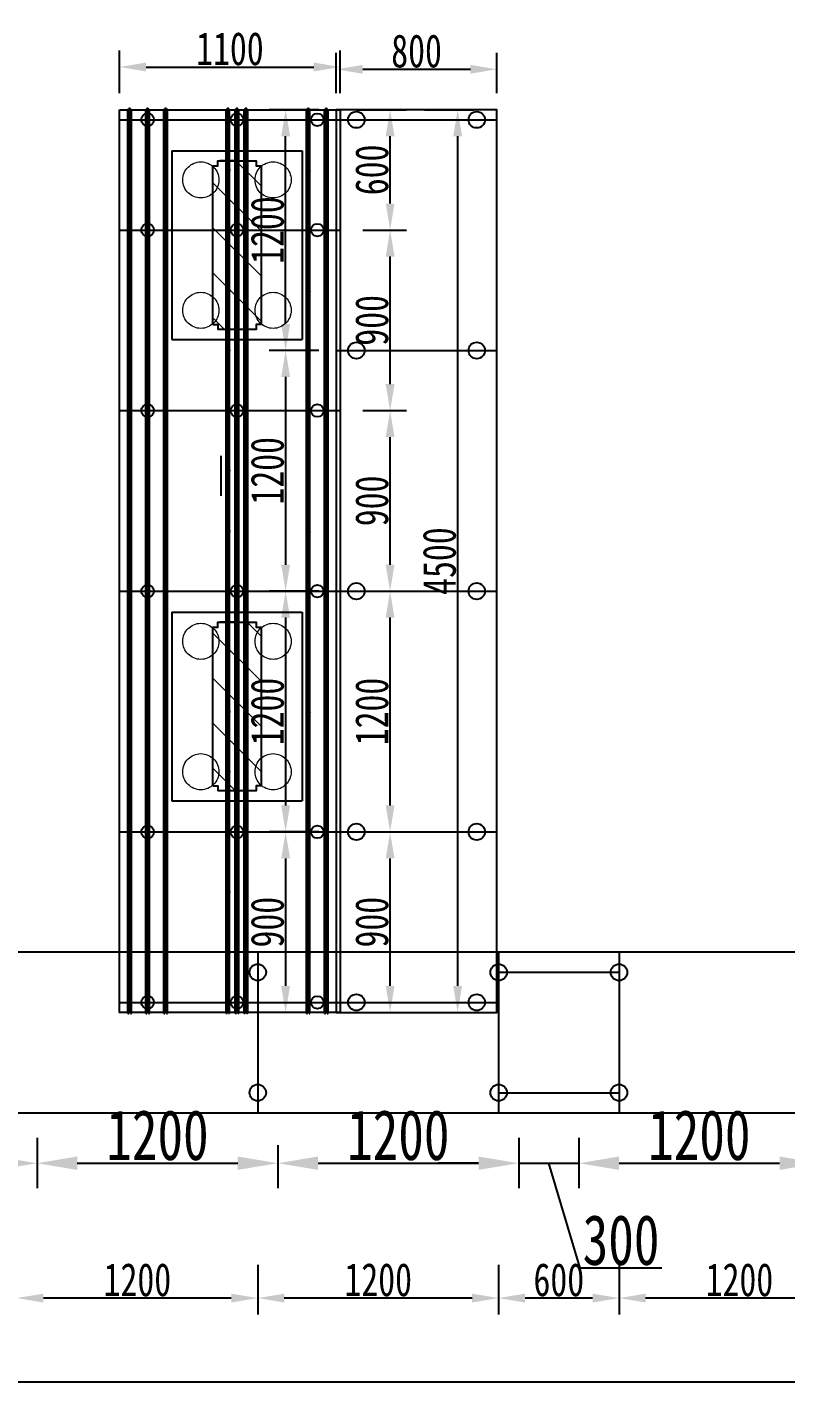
# Model space of a CAD drawing. Extents: x 0 to 558779, y 0 to 2762081.
# Drawn here: x 511007.5 to 511045.3, y 2757096.9 to 2757164.4 of the extents above; entities that cross this region are included whole.
import ezdxf

# ---------------------------------------------------------------- set-up
doc = ezdxf.new("R2010")
doc.units = 0
doc.header["$LTSCALE"] = 20
doc.header["$PDMODE"] = 34
doc.linetypes.add('CENTER', pattern=[2, 1.25, -0.25, 0.25, -0.25])
doc.linetypes.add('DASHED', pattern=[19.05, 12.7, -6.35])
for name, color, linetype, lineweight in [('Layer1', 1, 'Continuous', 15), ('Layer3', 6, 'CENTER', 9), ('构造细实', 5, 'Continuous', 15), ('细虚线', 2, 'DASHED', 15)]:
    doc.layers.add(name, color=color, linetype=linetype, lineweight=lineweight)
for name, color, linetype in [('QL-主线桥位平面', 190, 'Continuous'), ('粗实线', 1, 'Continuous'), ('细实线', 8, 'Continuous'), ('设计高-地面高-2022', 7, 'Continuous')]:
    doc.layers.add(name, color=color, linetype=linetype)
doc.styles.add('FS', font='仿宋_GB2312.ttf', dxfattribs={"width": 0.75})
doc.dimstyles.new('100', dxfattribs={"dimtxt": 2.5, "dimasz": 2, "dimexe": 1.25, "dimexo": 1.25, "dimgap": 0.125, "dimtad": 1, "dimdec": 0, "dimlfac": 100, "dimdsep": 46, "dimtxsty": 'FS', "dimcen": 0.001, "dimclrd": 7, "dimclre": 7, "dimclrt": 7, "dimadec": 4, "dimazin": 2, "dimtfac": 1, "dimtdec": 0, "dimtmove": 1, "dimatfit": 2, "dimfxlon": 1, "dimlwd": -1, "dimlwe": -1, "dimarcsym": 0})
doc.dimstyles.new('100-1.5', dxfattribs={"dimscale": 0.66, "dimtxt": 2.5, "dimasz": 2, "dimexe": 1.25, "dimexo": 1.25, "dimgap": 0.125, "dimtad": 1, "dimdec": 0, "dimlfac": 100, "dimdsep": 46, "dimtxsty": 'FS', "dimcen": 0.001, "dimclrd": 3, "dimclre": 3, "dimclrt": 7, "dimadec": 4, "dimazin": 2, "dimtfac": 1, "dimtdec": 0, "dimtmove": 1, "dimatfit": 2, "dimfxlon": 1, "dimlwd": -1, "dimlwe": -1, "dimarcsym": 0})

# ---------------------------------------------------------------- blocks, each defined once
blk = doc.blocks.new('*D1467')
at = {"color": 0}
for p, q in [((517928.657, 2758240.952), (517928.657, 2758238.477)), ((517940.657, 2758240.952), (517940.657, 2758238.477)), ((517939.337, 2758239.302), (517929.977, 2758239.302))]:
    blk.add_line(p, q, dxfattribs=at)
for points in [[(517929.977, 2758239.522), (517929.977, 2758239.082), (517928.657, 2758239.302)], [(517939.337, 2758239.082), (517939.337, 2758239.522), (517940.657, 2758239.302)]]:
    blk.add_solid(points, dxfattribs=at)
at = {"layer": 'DEFPOINTS', "color": 0}
for p in [(517928.657, 2758248.542), (517940.657, 2758248.542), (517928.657, 2758239.302)]:
    blk.add_point(p, dxfattribs=at)
at = {"color": 1, "insert": (517934.657, 2758240.21), "char_height": 1.65, "attachment_point": 5, "style": 'FS'}
blk.add_mtext('1200', dxfattribs=at)
blk = doc.blocks.new('*D1468')
at = {"color": 0}
for p, q in [((517922.657, 2758240.952), (517922.657, 2758238.477)), ((517928.657, 2758240.952), (517928.657, 2758238.477)), ((517927.337, 2758239.302), (517923.977, 2758239.302))]:
    blk.add_line(p, q, dxfattribs=at)
for points in [[(517923.977, 2758239.522), (517923.977, 2758239.082), (517922.657, 2758239.302)], [(517927.337, 2758239.082), (517927.337, 2758239.522), (517928.657, 2758239.302)]]:
    blk.add_solid(points, dxfattribs=at)
at = {"layer": 'DEFPOINTS', "color": 0}
for p in [(517922.657, 2758248.542), (517928.657, 2758248.542), (517922.657, 2758239.302)]:
    blk.add_point(p, dxfattribs=at)
at = {"color": 1, "insert": (517925.657, 2758240.21), "char_height": 1.65, "attachment_point": 5, "style": 'FS'}
blk.add_mtext('600', dxfattribs=at)
blk = doc.blocks.new('*D1469')
at = {"color": 0}
for p, q in [((517910.657, 2758240.952), (517910.657, 2758238.477)), ((517922.657, 2758240.952), (517922.657, 2758238.477)), ((517921.337, 2758239.302), (517911.977, 2758239.302))]:
    blk.add_line(p, q, dxfattribs=at)
for points in [[(517911.977, 2758239.522), (517911.977, 2758239.082), (517910.657, 2758239.302)], [(517921.337, 2758239.082), (517921.337, 2758239.522), (517922.657, 2758239.302)]]:
    blk.add_solid(points, dxfattribs=at)
at = {"layer": 'DEFPOINTS', "color": 0}
for p in [(517910.657, 2758248.542), (517922.657, 2758248.542), (517910.657, 2758239.302)]:
    blk.add_point(p, dxfattribs=at)
at = {"color": 1, "insert": (517916.657, 2758240.21), "char_height": 1.65, "attachment_point": 5, "style": 'FS'}
blk.add_mtext('1200', dxfattribs=at)
blk = doc.blocks.new('*D1470')
at = {"color": 0}
for p, q in [((517898.657, 2758240.952), (517898.657, 2758238.477)), ((517910.657, 2758240.952), (517910.657, 2758238.477)), ((517909.337, 2758239.302), (517899.977, 2758239.302))]:
    blk.add_line(p, q, dxfattribs=at)
for points in [[(517899.977, 2758239.522), (517899.977, 2758239.082), (517898.657, 2758239.302)], [(517909.337, 2758239.082), (517909.337, 2758239.522), (517910.657, 2758239.302)]]:
    blk.add_solid(points, dxfattribs=at)
at = {"layer": 'DEFPOINTS', "color": 0}
for p in [(517898.657, 2758248.542), (517910.657, 2758248.542), (517898.657, 2758239.302)]:
    blk.add_point(p, dxfattribs=at)
at = {"color": 1, "insert": (517904.657, 2758240.21), "char_height": 1.65, "attachment_point": 5, "style": 'FS'}
blk.add_mtext('1200', dxfattribs=at)
blk = doc.blocks.new('*D1502')
at = {"color": 0}
for p, q in [((517550.657, 2758236.773), (517550.657, 2758234.298)), ((518015.657, 2758236.773), (518015.657, 2758234.298)), ((517551.977, 2758235.123), (518014.337, 2758235.123))]:
    blk.add_line(p, q, dxfattribs=at)
for points in [[(517551.977, 2758235.343), (517551.977, 2758234.903), (517550.657, 2758235.123)], [(518014.337, 2758234.903), (518014.337, 2758235.343), (518015.657, 2758235.123)]]:
    blk.add_solid(points, dxfattribs=at)
at = {"layer": 'DEFPOINTS', "color": 0}
for p in [(517550.657, 2758248.542), (518015.657, 2758242.542), (518015.657, 2758235.123)]:
    blk.add_point(p, dxfattribs=at)
at = {"color": 1, "insert": (517783.157, 2758236.031), "char_height": 1.65, "attachment_point": 5, "style": 'FS'}
blk.add_mtext('46500', dxfattribs=at)
blk = doc.blocks.new('50')
at = {"layer": '构造细实'}
h = blk.add_hatch(dxfattribs=at)
h.set_pattern_fill('ANSI31', color=4, scale=50, style=0)
edge = h.paths.add_edge_path()
edge.add_line((-395, 120), (395, 120))
edge.add_line((395, 120), (395, 95))
edge.add_line((395, 95), (420, 95))
edge.add_line((420, 95), (420, -95))
edge.add_line((420, -95), (395, -95))
edge.add_line((395, -95), (395, -120))
edge.add_line((395, -120), (-395, -120))
edge.add_line((-395, -120), (-395, -95))
edge.add_line((-395, -95), (-420, -95))
edge.add_line((-420, -95), (-420, 0))
edge.add_line((-420, 0), (-420, 95))
at = {"layer": '粗实线'}
for p, q in [((-470, 325), (-470, -325)), ((470, 325), (-470, 325)), ((470, 325), (470, -325)), ((470, -325), (-470, -325))]:
    blk.add_line(p, q, dxfattribs=at)
at = {"layer": '粗实线', "color": 4}
blk.add_line((420, 0), (420, 85), dxfattribs=at)
for points in [[(-395, 120), (395, 120), (395, 95), (420, 95), (420, -95), (395, -95), (395, -120), (-395, -120), (-395, -95), (-420, -95), (-420, 0), (-420, 95)], [(-395, 120), (-395, 95), (-420, 95)]]:
    blk.add_lwpolyline(points, dxfattribs=at)
at = {"layer": '细虚线', "ltscale": 5}
for centre in [(-325, 180), (325, 180), (-325, -180), (325, -180)]:
    blk.add_circle(centre, 90, dxfattribs=at)
blk = doc.blocks.new('a')
at = {"layer": 'Layer3', "ltscale": 30}
for p, q in [((-1076.9, 2281), (-1076.9, 2305.3)), ((-776.9, 2285.2), (-776.9, 2301.1)), ((-1081.7, 2294.3), (-766.5, 2294.3))]:
    blk.add_line(p, q, dxfattribs=at)
at = {"layer": '细实线', "color": 5, "ltscale": 30}
for p, q in [((-1082.9, 2301.6), (-1082.7, 2301.8)), ((-1082.9, 2299), (-1082.9, 2301.6)), ((-1082.9, 2299), (-1082.7, 2298.8)), ((-1081.9, 2301.8), (-1082.7, 2301.8)), ((-1081.9, 2298.8), (-1082.7, 2298.8)), ((-1081.9, 2298.3), (-1081.9, 2303.1)), ((-1081.9, 2303.1), (-783.4, 2303.1)), ((-1081.9, 2298.3), (-783.4, 2298.3)), ((-1070.4, 2297.9), (-1070.4, 2298.3)), ((-1070.1, 2297.7), (-1068.6, 2297.7)), ((-1068.1, 2291.4), (-1068.1, 2297.2)), ((-1067.6, 2291.4), (-1067.6, 2297.2)), ((-1067.1, 2297.7), (-1065.6, 2297.7)), ((-1065.4, 2297.9), (-1065.4, 2298.3)), ((-929.4, 2297.9), (-929.4, 2298.3)), ((-929.1, 2297.7), (-927.6, 2297.7)), ((-927.1, 2291.4), (-927.1, 2297.2)), ((-926.6, 2291.4), (-926.6, 2297.2)), ((-926.1, 2297.7), (-924.6, 2297.7)), ((-924.4, 2297.9), (-924.4, 2298.3)), ((-797.9, 2296.8), (-797.9, 2298.3)), ((-797.9, 2296.8), (-788.6, 2296.8)), ((-788.4, 2297.9), (-788.4, 2298.3)), ((-788.1, 2297.7), (-786.6, 2297.7)), ((-786.1, 2291.4), (-786.1, 2297.2)), ((-785.6, 2291.4), (-785.6, 2297.2)), ((-785.1, 2297.7), (-783.6, 2297.7)), ((-783.4, 2298.3), (-783.4, 2303.1)), ((-783.4, 2298.3), (-771.5, 2298.3)), ((-783.4, 2297.9), (-783.4, 2298.3)), ((-783.4, 2297.7), (-771.7, 2297.7)), ((-771.5, 2297.4), (-771.7, 2297.7)), ((-770.9, 2297.7), (-771.5, 2298.3)), ((-771.5, 2291.1), (-771.5, 2297.4)), ((-770.9, 2290.9), (-770.9, 2297.7)), ((-1082.9, 2289.6), (-1082.7, 2289.8)), ((-1082.9, 2287), (-1082.9, 2289.6)), ((-1082.9, 2287), (-1082.7, 2286.8)), ((-1081.9, 2289.8), (-1082.7, 2289.8)), ((-1081.9, 2286.8), (-1082.7, 2286.8)), ((-1081.9, 2285.5), (-1081.9, 2290.3)), ((-1081.9, 2290.3), (-783.4, 2290.3)), ((-1081.9, 2285.5), (-783.4, 2285.5)), ((-1070.4, 2290.3), (-1070.4, 2290.6)), ((-1070.1, 2290.9), (-1068.6, 2290.9)), ((-1067.1, 2290.9), (-1065.6, 2290.9)), ((-1065.4, 2290.3), (-1065.4, 2290.6)), ((-929.4, 2290.3), (-929.4, 2290.6)), ((-929.1, 2290.9), (-927.6, 2290.9)), ((-926.1, 2290.9), (-924.6, 2290.9)), ((-924.4, 2290.3), (-924.4, 2290.6)), ((-797.9, 2291.8), (-788.6, 2291.8)), ((-797.9, 2290.3), (-797.9, 2291.8)), ((-788.4, 2290.3), (-788.4, 2290.6)), ((-788.1, 2290.9), (-786.6, 2290.9)), ((-785.1, 2290.9), (-783.6, 2290.9)), ((-783.4, 2290.9), (-771.7, 2290.9)), ((-783.4, 2290.3), (-783.4, 2290.6)), ((-783.4, 2290.3), (-771.5, 2290.3)), ((-783.4, 2285.5), (-783.4, 2290.3)), ((-771.5, 2291.1), (-771.7, 2290.9)), ((-770.9, 2290.9), (-771.5, 2290.3))]:
    blk.add_line(p, q, dxfattribs=at)
for centre, radius, start, end in [((-1070.1, 2297.9), 0.25, 180, 270), ((-1068.6, 2297.2), 0.5, 0, 90), ((-1067.1, 2297.2), 0.5, 90, 180), ((-1065.6, 2297.9), 0.25, 270, 0), ((-929.1, 2297.9), 0.25, 180, 270), ((-927.6, 2297.2), 0.5, 0, 90), ((-926.1, 2297.2), 0.5, 90, 180), ((-924.6, 2297.9), 0.25, 270, 0), ((-788.6, 2294.3), 2.5, 270, 90), ((-788.1, 2297.9), 0.25, 180, 270), ((-786.6, 2297.2), 0.5, 0, 90), ((-785.1, 2297.2), 0.5, 90, 180), ((-783.6, 2297.9), 0.25, 270, 0), ((-1070.1, 2290.6), 0.25, 90, 180), ((-1068.6, 2291.4), 0.5, 270, 0), ((-1067.1, 2291.4), 0.5, 180, 270), ((-1065.6, 2290.6), 0.25, 0, 90), ((-929.1, 2290.6), 0.25, 90, 180), ((-927.6, 2291.4), 0.5, 270, 0), ((-926.1, 2291.4), 0.5, 180, 270), ((-924.6, 2290.6), 0.25, 0, 90), ((-788.1, 2290.6), 0.25, 90, 180), ((-786.6, 2291.4), 0.5, 270, 0), ((-785.1, 2291.4), 0.5, 180, 270), ((-783.6, 2290.6), 0.25, 0, 90)]:
    blk.add_arc(centre, radius, start, end, dxfattribs=at)
blk = doc.blocks.new('*U1388')
at = {"layer": 'Layer1', "ltscale": 30, "xscale": 0.009999999776482596, "yscale": 0.009999999776482596, "zscale": 0.009999999776482596, "rotation": 89.9999983127665}
blk.add_blockref('a', (22.931, 9.247), dxfattribs=at)
blk = doc.blocks.new('*U1387')
at = {"color": 0, "linetype": 'ByBlock', "lineweight": -2, "transparency": 16777216}
for p in [(0, 42), (0, 39), (0, 36), (0, 33), (0, 30), (0, 27), (0, 24), (0, 21), (0, 18), (0, 15), (0, 12), (0, 9), (0, 6), (0, 3), (0, 0)]:
    blk.add_blockref('*U1388', p, dxfattribs=at)
blk = doc.blocks.new('*U1386')
at = {"color": 1}
blk.add_blockref('*U1387', (0, -19.5), dxfattribs=at)
blk = doc.blocks.new('*U1385')
at = {"color": 0, "linetype": 'ByBlock', "lineweight": -2, "transparency": 16777216}
for p in [(0, 0), (0.45, 0), (0.9, 0)]:
    blk.add_blockref('*U1386', p, dxfattribs=at)
blk = doc.blocks.new('*D1389')
at = {"color": 0}
for p, q in [((520145.961, 2757270.631), (520145.961, 2757272.76)), ((520156.961, 2757270.631), (520156.961, 2757272.76)), ((520147.281, 2757271.935), (520155.641, 2757271.935))]:
    blk.add_line(p, q, dxfattribs=at)
for points in [[(520147.281, 2757272.155), (520147.281, 2757271.715), (520145.961, 2757271.935)], [(520155.641, 2757271.715), (520155.641, 2757272.155), (520156.961, 2757271.935)]]:
    blk.add_solid(points, dxfattribs=at)
at = {"layer": 'DEFPOINTS', "color": 0}
for p in [(520156.961, 2757271.935), (520145.961, 2757269.806), (520156.961, 2757269.806)]:
    blk.add_point(p, dxfattribs=at)
at = {"color": 1, "insert": (520151.461, 2757272.842), "char_height": 1.65, "attachment_point": 5, "style": 'FS'}
blk.add_mtext('1100', dxfattribs=at)
blk = doc.blocks.new('*D1390')
at = {"color": 0}
for p, q in [((520157.793, 2757233.806), (520160.268, 2757233.806)), ((520159.443, 2757226.126), (520159.443, 2757232.486)), ((520157.793, 2757224.806), (520160.268, 2757224.806))]:
    blk.add_line(p, q, dxfattribs=at)
for points in [[(520159.663, 2757232.486), (520159.223, 2757232.486), (520159.443, 2757233.806)], [(520159.223, 2757226.126), (520159.663, 2757226.126), (520159.443, 2757224.806)]]:
    blk.add_solid(points, dxfattribs=at)
at = {"layer": 'DEFPOINTS', "color": 0}
for p in [(520155.761, 2757233.806), (520159.443, 2757233.806), (520156.961, 2757224.806)]:
    blk.add_point(p, dxfattribs=at)
at = {"color": 1, "insert": (520158.536, 2757229.306), "char_height": 1.65, "attachment_point": 5, "rotation": 90, "style": 'FS'}
blk.add_mtext('900', dxfattribs=at)
blk = doc.blocks.new('*D1391')
at = {"color": 0}
for p, q in [((520157.793, 2757245.806), (520160.268, 2757245.806)), ((520159.443, 2757235.126), (520159.443, 2757244.486)), ((520157.793, 2757233.806), (520160.268, 2757233.806))]:
    blk.add_line(p, q, dxfattribs=at)
for points in [[(520159.663, 2757244.486), (520159.223, 2757244.486), (520159.443, 2757245.806)], [(520159.223, 2757235.126), (520159.663, 2757235.126), (520159.443, 2757233.806)]]:
    blk.add_solid(points, dxfattribs=at)
at = {"layer": 'DEFPOINTS', "color": 0}
for p in [(520156.061, 2757245.806), (520159.443, 2757245.806), (520155.761, 2757233.806)]:
    blk.add_point(p, dxfattribs=at)
at = {"color": 1, "insert": (520158.536, 2757239.806), "char_height": 1.65, "attachment_point": 5, "rotation": 90, "style": 'FS'}
blk.add_mtext('1200', dxfattribs=at)
blk = doc.blocks.new('*D1392')
at = {"color": 0}
for p, q in [((520158.086, 2757254.806), (520160.268, 2757254.806)), ((520159.443, 2757247.126), (520159.443, 2757253.486)), ((520157.793, 2757245.806), (520160.268, 2757245.806))]:
    blk.add_line(p, q, dxfattribs=at)
for points in [[(520159.663, 2757253.486), (520159.223, 2757253.486), (520159.443, 2757254.806)], [(520159.223, 2757247.126), (520159.663, 2757247.126), (520159.443, 2757245.806)]]:
    blk.add_solid(points, dxfattribs=at)
at = {"layer": 'DEFPOINTS', "color": 0}
for p in [(520157.261, 2757254.806), (520159.443, 2757254.806), (520156.061, 2757245.806)]:
    blk.add_point(p, dxfattribs=at)
at = {"color": 1, "insert": (520158.536, 2757250.306), "char_height": 1.65, "attachment_point": 5, "rotation": 90, "style": 'FS'}
blk.add_mtext('900', dxfattribs=at)
blk = doc.blocks.new('*D1393')
at = {"color": 0}
for p, q in [((520158.086, 2757263.806), (520160.268, 2757263.806)), ((520159.443, 2757256.126), (520159.443, 2757262.486)), ((520158.086, 2757254.806), (520160.268, 2757254.806))]:
    blk.add_line(p, q, dxfattribs=at)
for points in [[(520159.663, 2757262.486), (520159.223, 2757262.486), (520159.443, 2757263.806)], [(520159.223, 2757256.126), (520159.663, 2757256.126), (520159.443, 2757254.806)]]:
    blk.add_solid(points, dxfattribs=at)
at = {"layer": 'DEFPOINTS', "color": 0}
for p in [(520157.261, 2757263.806), (520159.443, 2757263.806), (520157.261, 2757254.806)]:
    blk.add_point(p, dxfattribs=at)
at = {"color": 1, "insert": (520158.536, 2757259.306), "char_height": 1.65, "attachment_point": 5, "rotation": 90, "style": 'FS'}
blk.add_mtext('900', dxfattribs=at)
blk = doc.blocks.new('*D1394')
at = {"color": 0}
for p, q in [((520157.793, 2757269.806), (520160.268, 2757269.806)), ((520159.443, 2757265.126), (520159.443, 2757268.486)), ((520158.086, 2757263.806), (520160.268, 2757263.806))]:
    blk.add_line(p, q, dxfattribs=at)
for points in [[(520159.663, 2757268.486), (520159.223, 2757268.486), (520159.443, 2757269.806)], [(520159.223, 2757265.126), (520159.663, 2757265.126), (520159.443, 2757263.806)]]:
    blk.add_solid(points, dxfattribs=at)
at = {"layer": 'DEFPOINTS', "color": 0}
for p in [(520156.061, 2757269.806), (520159.443, 2757269.806), (520157.261, 2757263.806)]:
    blk.add_point(p, dxfattribs=at)
at = {"color": 1, "insert": (520158.536, 2757266.806), "char_height": 1.65, "attachment_point": 5, "rotation": 90, "style": 'FS'}
blk.add_mtext('600', dxfattribs=at)
blk = doc.blocks.new('*D1395')
at = {"color": 0}
for p, q in [((520161.159, 2757269.806), (520163.634, 2757269.806)), ((520162.809, 2757268.486), (520162.809, 2757226.126)), ((520161.159, 2757224.806), (520163.634, 2757224.806))]:
    blk.add_line(p, q, dxfattribs=at)
for points in [[(520163.029, 2757268.486), (520162.589, 2757268.486), (520162.809, 2757269.806)], [(520162.589, 2757226.126), (520163.029, 2757226.126), (520162.809, 2757224.806)]]:
    blk.add_solid(points, dxfattribs=at)
at = {"layer": 'DEFPOINTS', "color": 0}
for p in [(520156.961, 2757269.806), (520156.961, 2757224.806), (520162.809, 2757224.806)]:
    blk.add_point(p, dxfattribs=at)
at = {"color": 1, "insert": (520161.902, 2757247.306), "char_height": 1.65, "attachment_point": 5, "rotation": 90, "style": 'FS'}
blk.add_mtext('4500', dxfattribs=at)
blk = doc.blocks.new('*U1399')
at = {"layer": 'Layer1', "ltscale": 30, "xscale": 0.009999999776482596, "yscale": 0.009999999776482596, "zscale": 0.009999999776482596, "rotation": 89.9999983127665}
blk.add_blockref('a', (22.931, 9.247), dxfattribs=at)
blk = doc.blocks.new('*U1398')
at = {"color": 0, "linetype": 'ByBlock', "lineweight": -2, "transparency": 16777216}
for p in [(0, 42), (0, 39), (0, 36), (0, 33), (0, 30), (0, 27), (0, 24), (0, 21), (0, 18), (0, 15), (0, 12), (0, 9), (0, 6), (0, 3), (0, 0)]:
    blk.add_blockref('*U1399', p, dxfattribs=at)
blk = doc.blocks.new('*U1397')
at = {"color": 1}
blk.add_blockref('*U1398', (0, -19.5), dxfattribs=at)
blk = doc.blocks.new('*U1396')
at = {"color": 0, "linetype": 'ByBlock', "lineweight": -2, "transparency": 16777216}
for p in [(0, 0), (0.9, 0)]:
    blk.add_blockref('*U1397', p, dxfattribs=at)
blk = doc.blocks.new('*U1403')
at = {"layer": 'Layer1', "ltscale": 30, "xscale": 0.009999999776482596, "yscale": 0.009999999776482596, "zscale": 0.009999999776482596, "rotation": 89.9999983127665}
blk.add_blockref('a', (22.931, 9.247), dxfattribs=at)
blk = doc.blocks.new('*U1402')
at = {"color": 0, "linetype": 'ByBlock', "lineweight": -2, "transparency": 16777216}
for p in [(0, 42), (0, 39), (0, 36), (0, 33), (0, 30), (0, 27), (0, 24), (0, 21), (0, 18), (0, 15), (0, 12), (0, 9), (0, 6), (0, 3), (0, 0)]:
    blk.add_blockref('*U1403', p, dxfattribs=at)
blk = doc.blocks.new('*U1401')
at = {"color": 1}
blk.add_blockref('*U1402', (0, -19.5), dxfattribs=at)
blk = doc.blocks.new('*U1400')
at = {"color": 0, "linetype": 'ByBlock', "lineweight": -2, "transparency": 16777216}
for p in [(0, 0), (0.9, 0), (1.8, 0)]:
    blk.add_blockref('*U1401', p, dxfattribs=at)
blk = doc.blocks.new('*D1367')
at = {"color": 0}
for p, q in [((518412.612, 2757772.84), (518412.612, 2757774.854)), ((518420.612, 2757772.84), (518420.612, 2757774.854)), ((518413.932, 2757774.029), (518419.292, 2757774.029))]:
    blk.add_line(p, q, dxfattribs=at)
for points in [[(518413.932, 2757774.249), (518413.932, 2757773.809), (518412.612, 2757774.029)], [(518419.292, 2757773.809), (518419.292, 2757774.249), (518420.612, 2757774.029)]]:
    blk.add_solid(points, dxfattribs=at)
at = {"layer": 'DEFPOINTS', "color": 0}
for p in [(518420.612, 2757774.029), (518412.612, 2757772.015), (518420.612, 2757772.015)]:
    blk.add_point(p, dxfattribs=at)
at = {"color": 1, "insert": (518416.612, 2757774.937), "char_height": 1.65, "attachment_point": 5, "style": 'FS'}
blk.add_mtext('800', dxfattribs=at)
blk = doc.blocks.new('*D1368')
at = {"color": 0}
for p, q in [((518411.738, 2757772.015), (518409.263, 2757772.015)), ((518410.088, 2757761.335), (518410.088, 2757770.695)), ((518411.738, 2757760.015), (518409.263, 2757760.015))]:
    blk.add_line(p, q, dxfattribs=at)
for points in [[(518410.308, 2757770.695), (518409.868, 2757770.695), (518410.088, 2757772.015)], [(518409.868, 2757761.335), (518410.308, 2757761.335), (518410.088, 2757760.015)]]:
    blk.add_solid(points, dxfattribs=at)
at = {"layer": 'DEFPOINTS', "color": 0}
for p in [(518410.088, 2757772.015), (518412.612, 2757772.015), (518412.612, 2757760.015)]:
    blk.add_point(p, dxfattribs=at)
at = {"color": 1, "insert": (518409.181, 2757766.015), "char_height": 1.65, "attachment_point": 5, "rotation": 90, "style": 'FS'}
blk.add_mtext('1200', dxfattribs=at)
blk = doc.blocks.new('*D1369')
at = {"color": 0}
for p, q in [((518411.738, 2757760.015), (518409.263, 2757760.015)), ((518410.088, 2757758.695), (518410.088, 2757749.335)), ((518411.738, 2757748.015), (518409.263, 2757748.015))]:
    blk.add_line(p, q, dxfattribs=at)
for points in [[(518410.308, 2757758.695), (518409.868, 2757758.695), (518410.088, 2757760.015)], [(518409.868, 2757749.335), (518410.308, 2757749.335), (518410.088, 2757748.015)]]:
    blk.add_solid(points, dxfattribs=at)
at = {"layer": 'DEFPOINTS', "color": 0}
for p in [(518412.612, 2757760.015), (518410.088, 2757748.015), (518412.612, 2757748.015)]:
    blk.add_point(p, dxfattribs=at)
at = {"color": 1, "insert": (518409.181, 2757754.015), "char_height": 1.65, "attachment_point": 5, "rotation": 90, "style": 'FS'}
blk.add_mtext('1200', dxfattribs=at)
blk = doc.blocks.new('*D1370')
at = {"color": 0}
for p, q in [((518411.738, 2757736.015), (518409.263, 2757736.015)), ((518410.088, 2757734.695), (518410.088, 2757728.335)), ((518411.738, 2757727.015), (518409.263, 2757727.015))]:
    blk.add_line(p, q, dxfattribs=at)
for points in [[(518410.308, 2757734.695), (518409.868, 2757734.695), (518410.088, 2757736.015)], [(518409.868, 2757728.335), (518410.308, 2757728.335), (518410.088, 2757727.015)]]:
    blk.add_solid(points, dxfattribs=at)
at = {"layer": 'DEFPOINTS', "color": 0}
for p in [(518412.612, 2757736.015), (518410.088, 2757727.015), (518412.612, 2757727.015)]:
    blk.add_point(p, dxfattribs=at)
at = {"color": 1, "insert": (518409.181, 2757731.515), "char_height": 1.65, "attachment_point": 5, "rotation": 90, "style": 'FS'}
blk.add_mtext('900', dxfattribs=at)
blk = doc.blocks.new('*D1371')
at = {"color": 0}
for p, q in [((518411.738, 2757748.015), (518409.263, 2757748.015)), ((518410.088, 2757746.695), (518410.088, 2757737.335)), ((518411.738, 2757736.015), (518409.263, 2757736.015))]:
    blk.add_line(p, q, dxfattribs=at)
for points in [[(518410.308, 2757746.695), (518409.868, 2757746.695), (518410.088, 2757748.015)], [(518409.868, 2757737.335), (518410.308, 2757737.335), (518410.088, 2757736.015)]]:
    blk.add_solid(points, dxfattribs=at)
at = {"layer": 'DEFPOINTS', "color": 0}
for p in [(518412.612, 2757748.015), (518410.088, 2757736.015), (518412.612, 2757736.015)]:
    blk.add_point(p, dxfattribs=at)
at = {"color": 1, "insert": (518409.181, 2757742.015), "char_height": 1.65, "attachment_point": 5, "rotation": 90, "style": 'FS'}
blk.add_mtext('1200', dxfattribs=at)
blk = doc.blocks.new('*D487')
at = {"color": 7, "transparency": 16777216}
for p, q in [((510995.879, 2757109.039), (510995.879, 2757106.522)), ((510997.879, 2757107.772), (511005.979, 2757107.772))]:
    blk.add_line(p, q, dxfattribs=at)
at = {"color": 7, "linetype": 'ByBlock', "transparency": 16777216}
blk.add_line((511007.979, 2757109.039), (511007.979, 2757106.522), dxfattribs=at)
at = {"color": 7, "transparency": 16777216}
for points in [[(510997.879, 2757108.106), (510997.879, 2757107.439), (510995.879, 2757107.772)], [(511005.979, 2757107.439), (511005.979, 2757108.106), (511007.979, 2757107.772)]]:
    blk.add_solid(points, dxfattribs=at)
at = {"layer": 'DEFPOINTS', "color": 0, "transparency": 16777216}
for p in [(510995.879, 2757110.289), (511007.979, 2757110.289), (511007.979, 2757107.772)]:
    blk.add_point(p, dxfattribs=at)
at = {"color": 7, "transparency": 16777216, "insert": (511001.929, 2757109.161), "char_height": 2.5, "attachment_point": 5, "style": 'FS'}
blk.add_mtext('1210', dxfattribs=at)
blk = doc.blocks.new('*D488')
at = {"color": 7, "transparency": 16777216}
for p, q in [((511007.979, 2757109.039), (511007.979, 2757106.522)), ((511009.979, 2757107.772), (511017.979, 2757107.772))]:
    blk.add_line(p, q, dxfattribs=at)
at = {"color": 7, "linetype": 'ByBlock', "transparency": 16777216}
blk.add_line((511019.979, 2757108.68), (511019.979, 2757106.522), dxfattribs=at)
at = {"color": 7, "transparency": 16777216}
for points in [[(511009.979, 2757108.106), (511009.979, 2757107.439), (511007.979, 2757107.772)], [(511017.979, 2757107.439), (511017.979, 2757108.106), (511019.979, 2757107.772)]]:
    blk.add_solid(points, dxfattribs=at)
at = {"layer": 'DEFPOINTS', "color": 0, "transparency": 16777216}
for p in [(511007.979, 2757110.289), (511019.979, 2757109.93), (511019.979, 2757107.772)]:
    blk.add_point(p, dxfattribs=at)
at = {"color": 7, "transparency": 16777216, "insert": (511013.979, 2757109.161), "char_height": 2.5, "attachment_point": 5, "style": 'FS'}
blk.add_mtext('1200', dxfattribs=at)
blk = doc.blocks.new('*D489')
at = {"color": 7, "transparency": 16777216}
for p, q in [((511019.979, 2757108.68), (511019.979, 2757106.522)), ((511021.979, 2757107.772), (511029.979, 2757107.772))]:
    blk.add_line(p, q, dxfattribs=at)
at = {"color": 7, "linetype": 'ByBlock', "transparency": 16777216}
blk.add_line((511031.979, 2757109.039), (511031.979, 2757106.522), dxfattribs=at)
at = {"color": 7, "transparency": 16777216}
for points in [[(511021.979, 2757108.106), (511021.979, 2757107.439), (511019.979, 2757107.772)], [(511029.979, 2757107.439), (511029.979, 2757108.106), (511031.979, 2757107.772)]]:
    blk.add_solid(points, dxfattribs=at)
at = {"layer": 'DEFPOINTS', "color": 0, "transparency": 16777216}
for p in [(511019.979, 2757109.93), (511031.979, 2757110.289), (511031.979, 2757107.772)]:
    blk.add_point(p, dxfattribs=at)
at = {"color": 7, "transparency": 16777216, "insert": (511025.979, 2757109.161), "char_height": 2.5, "attachment_point": 5, "style": 'FS'}
blk.add_mtext('1200', dxfattribs=at)
blk = doc.blocks.new('*D490')
at = {"color": 7, "transparency": 16777216}
for p, q in [((511031.979, 2757109.039), (511031.979, 2757106.522)), ((511029.979, 2757107.772), (511027.979, 2757107.772)), ((511031.979, 2757107.772), (511034.979, 2757107.772)), ((511035.048, 2757102.542), (511033.479, 2757107.772)), ((511036.979, 2757107.772), (511038.979, 2757107.772)), ((511039.112, 2757102.542), (511035.048, 2757102.542))]:
    blk.add_line(p, q, dxfattribs=at)
at = {"color": 7, "linetype": 'ByBlock', "transparency": 16777216}
blk.add_line((511034.979, 2757109.039), (511034.979, 2757106.522), dxfattribs=at)
at = {"color": 7, "transparency": 16777216}
for points in [[(511029.979, 2757107.439), (511029.979, 2757108.106), (511031.979, 2757107.772)], [(511036.979, 2757108.106), (511036.979, 2757107.439), (511034.979, 2757107.772)]]:
    blk.add_solid(points, dxfattribs=at)
at = {"layer": 'DEFPOINTS', "color": 0, "transparency": 16777216}
for p in [(511031.979, 2757110.289), (511034.979, 2757110.289), (511034.979, 2757107.772)]:
    blk.add_point(p, dxfattribs=at)
at = {"color": 7, "transparency": 16777216, "insert": (511037.08, 2757103.931), "char_height": 2.5, "attachment_point": 5, "style": 'FS'}
blk.add_mtext('300', dxfattribs=at)
blk = doc.blocks.new('*D491')
at = {"color": 7, "transparency": 16777216}
for p, q in [((511034.979, 2757109.039), (511034.979, 2757106.522)), ((511036.979, 2757107.772), (511044.979, 2757107.772))]:
    blk.add_line(p, q, dxfattribs=at)
at = {"color": 7, "linetype": 'ByBlock', "transparency": 16777216}
blk.add_line((511046.979, 2757109.039), (511046.979, 2757106.522), dxfattribs=at)
at = {"color": 7, "transparency": 16777216}
for points in [[(511036.979, 2757108.106), (511036.979, 2757107.439), (511034.979, 2757107.772)], [(511044.979, 2757107.439), (511044.979, 2757108.106), (511046.979, 2757107.772)]]:
    blk.add_solid(points, dxfattribs=at)
at = {"layer": 'DEFPOINTS', "color": 0, "transparency": 16777216}
for p in [(511034.979, 2757110.289), (511046.979, 2757110.289), (511046.979, 2757107.772)]:
    blk.add_point(p, dxfattribs=at)
at = {"color": 7, "transparency": 16777216, "insert": (511040.979, 2757109.161), "char_height": 2.5, "attachment_point": 5, "style": 'FS'}
blk.add_mtext('1200', dxfattribs=at)
blk = doc.blocks.new('西引桥+主桥栈桥')
at = {"color": 7}
for p, q in [((518045.657, 2758256.542), (517549.557, 2758256.542)), ((517549.557, 2758248.542), (518015.657, 2758248.542))]:
    blk.add_line(p, q, dxfattribs=at)
at = {"color": 1}
for p, q in [((517910.657, 2758256.542), (517910.657, 2758248.542)), ((517922.657, 2758256.542), (517922.657, 2758248.542)), ((517928.657, 2758256.542), (517928.657, 2758248.542)), ((517922.657, 2758255.542), (517928.657, 2758255.542)), ((517922.657, 2758249.542), (517928.657, 2758249.542))]:
    blk.add_line(p, q, dxfattribs=at)
at = {"color": 5}
for centre in [(517910.657, 2758255.542), (517922.657, 2758255.542), (517928.657, 2758255.542), (517910.657, 2758249.542), (517922.657, 2758249.542), (517928.657, 2758249.542)]:
    blk.add_circle(centre, 0.41, dxfattribs=at)
for base, p1, p2, picture, middle in [((518015.657, 2758235.123), (517550.657, 2758248.542), (518015.657, 2758242.542), '*D1502', (517783.157, 2758236.031)), ((517898.657, 2758239.302), (517910.657, 2758248.542), (517898.657, 2758248.542), '*D1470', (517904.657, 2758240.21)), ((517910.657, 2758239.302), (517922.657, 2758248.542), (517910.657, 2758248.542), '*D1469', (517916.657, 2758240.21)), ((517922.657, 2758239.302), (517928.657, 2758248.542), (517922.657, 2758248.542), '*D1468', (517925.657, 2758240.21)), ((517928.657, 2758239.302), (517940.657, 2758248.542), (517928.657, 2758248.542), '*D1467', (517934.657, 2758240.21))]:
    dim = blk.add_linear_dim(base=base, p1=p1, p2=p2, dimstyle='100-1.5', override={"dimclrd": 0, "dimclre": 0, "dimclrt": 1})
    dim.commit()
    dim.dimension.update_dxf_attribs({"geometry": picture, "text_midpoint": middle})
blk = doc.blocks.new('西引桥平台')
at = {"color": 1}
for p, q in [((520145.961, 2757269.306), (520156.961, 2757269.306)), ((520145.961, 2757263.806), (520156.961, 2757263.806)), ((520145.961, 2757254.806), (520156.961, 2757254.806)), ((520145.961, 2757245.806), (520156.961, 2757245.806)), ((520145.961, 2757233.806), (520156.961, 2757233.806)), ((520145.961, 2757225.306), (520156.961, 2757225.306))]:
    blk.add_line(p, q, dxfattribs=at)
at = {"color": 7}
blk.add_lwpolyline([(520145.961, 2757269.806), (520156.961, 2757269.806), (520156.961, 2757224.806), (520145.961, 2757224.806), (520145.961, 2757269.806)], dxfattribs=at)
at = {"color": 5}
for centre in [(520147.361, 2757269.306), (520151.811, 2757269.306), (520155.811, 2757269.306), (520147.361, 2757263.806), (520151.811, 2757263.806), (520155.811, 2757263.806), (520147.361, 2757254.806), (520151.811, 2757254.806), (520155.811, 2757254.806), (520147.361, 2757245.806), (520151.811, 2757245.806), (520155.811, 2757245.806), (520147.361, 2757233.806), (520151.811, 2757233.806), (520155.811, 2757233.806), (520147.361, 2757225.306), (520151.811, 2757225.306), (520155.811, 2757225.306)]:
    blk.add_circle(centre, 0.315, dxfattribs=at)
at = {"color": 7, "xscale": -1, "rotation": 359.9999983140211}
for name, p in [('*U1400', (520148.25, 2757245.828)), ('*U1396', (520156.25, 2757245.828))]:
    blk.add_blockref(name, p, dxfattribs=at)
at = {"color": 7, "rotation": 1.6859789955e-06}
blk.add_blockref('*U1385', (520151.372, 2757245.828), dxfattribs=at)
at = {"layer": 'QL-主线桥位平面', "xscale": 0.0100000000000035, "yscale": 0.0100000000000035, "zscale": 0.0100000000000035}
for p, rotation in [((520151.811, 2757263.056), 90.0000000008249), ((520151.811, 2757263.056), 90.0000000008249), ((520151.811, 2757240.056), 90.00000000095383), ((520151.811, 2757240.056), 90.0000000008249), ((520151.811, 2757240.056), 90.00000000095383), ((520151.811, 2757240.056), 90.0000000008249)]:
    blk.add_blockref('50', p, dxfattribs=dict(at, rotation=rotation))
dim = blk.add_linear_dim(base=(520156.961, 2757271.935), p1=(520145.961, 2757269.806), p2=(520156.961, 2757269.806), dimstyle='100-1.5', override={"dimclrd": 0, "dimclre": 0, "dimclrt": 1})
dim.commit()
dim.dimension.update_dxf_attribs({"geometry": '*D1389', "text_midpoint": (520151.461, 2757272.842)})
for base, p1, p2, picture, middle in [((520159.443, 2757269.806), (520157.261, 2757263.806), (520156.061, 2757269.806), '*D1394', (520158.536, 2757266.806)), ((520162.809, 2757224.806), (520156.961, 2757269.806), (520156.961, 2757224.806), '*D1395', (520161.902, 2757247.306)), ((520159.443, 2757263.806), (520157.261, 2757254.806), (520157.261, 2757263.806), '*D1393', (520158.536, 2757259.306)), ((520159.443, 2757254.806), (520156.061, 2757245.806), (520157.261, 2757254.806), '*D1392', (520158.536, 2757250.306)), ((520159.443, 2757245.806), (520155.761, 2757233.806), (520156.061, 2757245.806), '*D1391', (520158.536, 2757239.806)), ((520159.443, 2757233.806), (520156.961, 2757224.806), (520155.761, 2757233.806), '*D1390', (520158.536, 2757229.306))]:
    dim = blk.add_linear_dim(base=base, p1=p1, p2=p2, angle=90, dimstyle='100-1.5', override={"dimclrd": 0, "dimclre": 0, "dimclrt": 1})
    dim.commit()
    dim.dimension.update_dxf_attribs({"geometry": picture, "text_midpoint": middle})
blk = doc.blocks.new('西引桥支栈桥')
at = {"color": 1}
for p, q in [((518412.612, 2757771.515), (518420.612, 2757771.515)), ((518412.612, 2757760.015), (518420.612, 2757760.015)), ((518412.612, 2757748.015), (518420.612, 2757748.015)), ((518412.612, 2757736.015), (518420.612, 2757736.015)), ((518412.612, 2757727.515), (518420.612, 2757727.515))]:
    blk.add_line(p, q, dxfattribs=at)
at = {"color": 7}
blk.add_lwpolyline([(518412.612, 2757772.015), (518412.612, 2757727.015), (518420.612, 2757727.015), (518420.612, 2757772.015), (518412.612, 2757772.015)], dxfattribs=at)
at = {"color": 5}
for centre in [(518413.612, 2757771.515), (518419.612, 2757771.515), (518413.612, 2757760.015), (518419.612, 2757760.015), (518413.612, 2757748.015), (518419.612, 2757748.015), (518413.612, 2757736.015), (518419.612, 2757736.015), (518413.612, 2757727.515), (518419.612, 2757727.515)]:
    blk.add_circle(centre, 0.41, dxfattribs=at)
at = {"color": 0}
dim = blk.add_linear_dim(base=(518420.612, 2757774.029), p1=(518412.612, 2757772.015), p2=(518420.612, 2757772.015), dimstyle='100-1.5', override={"dimclrd": 0, "dimclre": 0, "dimclrt": 1}, dxfattribs=at)
dim.commit()
dim.dimension.update_dxf_attribs({"geometry": '*D1367', "text_midpoint": (518416.612, 2757774.937)})
for base, p1, p2, picture, middle in [((518410.088, 2757772.015), (518412.612, 2757760.015), (518412.612, 2757772.015), '*D1368', (518409.181, 2757766.015)), ((518410.088, 2757748.015), (518412.612, 2757760.015), (518412.612, 2757748.015), '*D1369', (518409.181, 2757754.015)), ((518410.088, 2757736.015), (518412.612, 2757748.015), (518412.612, 2757736.015), '*D1371', (518409.181, 2757742.015)), ((518410.088, 2757727.015), (518412.612, 2757736.015), (518412.612, 2757727.015), '*D1370', (518409.181, 2757731.515))]:
    dim = blk.add_linear_dim(base=base, p1=p1, p2=p2, angle=90, dimstyle='100-1.5', override={"dimclrd": 0, "dimclre": 0, "dimclrt": 1}, dxfattribs=at)
    dim.commit()
    dim.dimension.update_dxf_attribs({"geometry": picture, "text_midpoint": middle})

msp = doc.modelspace()

# ---------------------------------------------------------------- linework, layer by layer
at = {"layer": '设计高-地面高-2022'}
msp.add_line((511017.14, 2757143.039, 2), (511017.14, 2757141.039, 2), dxfattribs=at)

# ---------------------------------------------------------------- block references
at = {"color": 1}
msp.add_blockref('西引桥平台', (-9133.871, -109.517, 2), dxfattribs=at)
at = {"layer": 'QL-主线桥位平面', "color": 3}
msp.add_blockref('西引桥支栈桥', (-7389.721, -611.726, 2), dxfattribs=at)
at = {"layer": 'QL-主线桥位平面', "color": 1, "rotation": 359.9999999999822}
msp.add_blockref('西引桥+主桥栈桥', (-6891.678, -1138.253), dxfattribs=at)

# ---------------------------------------------------------------- dimensions: what is measured, and where the dimension line sits
for base, p1, p2, picture, middle in [((511007.979, 2757107.772), (510995.879, 2757110.289), (511007.979, 2757110.289), '*D487', (511001.929, 2757109.161)), ((511019.979, 2757107.772), (511007.979, 2757110.289), (511019.979, 2757109.93), '*D488', (511013.979, 2757109.161)), ((511031.979, 2757107.772), (511019.979, 2757109.93), (511031.979, 2757110.289), '*D489', (511025.979, 2757109.161)), ((511046.979, 2757107.772), (511034.979, 2757110.289), (511046.979, 2757110.289), '*D491', (511040.979, 2757109.161)), ((511034.979, 2757107.772), (511031.979, 2757110.289), (511034.979, 2757110.289), '*D490', (511035.173, 2757103.931))]:
    dim = msp.add_linear_dim(base=base, p1=p1, p2=p2, dimstyle='100')
    dim.commit()
    dim.dimension.update_dxf_attribs({"geometry": picture, "text_midpoint": middle})

doc.saveas('drawing.dxf')
